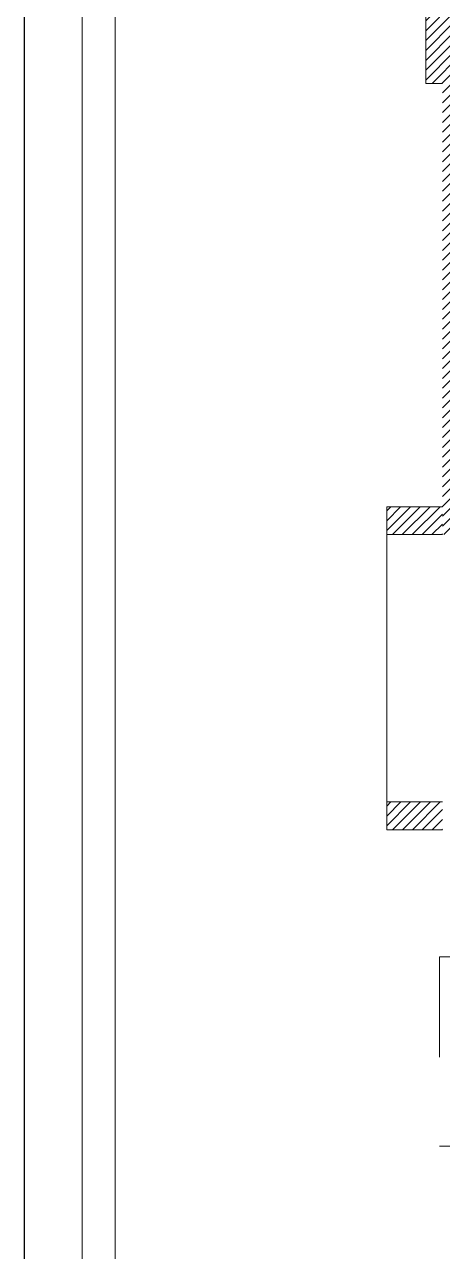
# Model space of a CAD drawing. Header units: inches. Extents: x 109699 to 44449955, y -10987 to 15824140.
# Drawn here: x 198684 to 198759, y -3984.1 to -3763.8 of the extents above; entities that cross this region are included whole.
import ezdxf

# ---------------------------------------------------------------- set-up
doc = ezdxf.new("R2010")
doc.units = ezdxf.units.IN
doc.header["$LTSCALE"] = 5
doc.header["$MEASUREMENT"] = 0
doc.linetypes.add('ACAD_ISO03W100', pattern=[30, 12, -18])
for name, color, linetype, lineweight in [('@NORMAL', 7, 'Continuous', 5), ('dotted', 8, 'ACAD_ISO03W100', 5), ('Low Height wall--1', 252, 'Continuous', 9), ('WALL-1', 8, 'Continuous', 9)]:
    doc.layers.add(name, color=color, linetype=linetype, lineweight=lineweight)
pattern_1 = [(45, (-604.0806, -46603.0173), (-0.8838834765, 0.8838834765), [])]

# ---------------------------------------------------------------- blocks, each defined once
blk = doc.blocks.new('zxczxczxcz')
at = {"layer": '@NORMAL'}
for points in [[(177327.54, -15450.1), (175295.18, -15450.1), (175295.18, -14276.83), (177327.54, -14276.83)], [(177319.91, -15442.46), (175302.82, -15442.46), (175302.82, -14284.47), (177319.91, -14284.47)]]:
    blk.add_lwpolyline(points, close=True, dxfattribs=at)
at = {"layer": 'WALL-1', "lineweight": 30}
blk.add_lwpolyline([(177340.91, -15463.47), (175281.82, -15463.47), (175281.82, -14263.47), (177340.91, -14263.47)], close=True, dxfattribs=at)

msp = doc.modelspace()

# ---------------------------------------------------------------- hatches: boundary and pattern name
at = {"layer": '@NORMAL'}
h = msp.add_hatch(dxfattribs=at)
h.set_pattern_fill('ANSI31', scale=10, style=0)
h.set_pattern_definition([(45, (145623.3341, 2531118.5321), (-0.8838834765, 0.8838834765), [])])
h.paths.add_polyline_path([(198768.42, -3769.42), (198760.96, -3769.42), (198760.96, -3743.42), (198755.96, -3743.42), (198755.96, -3774.42), (198758.96, -3774.42), (198758.96, -3855.42), (198763.96, -3855.42), (198763.96, -3774.42), (198768.42, -3774.42)])
h = msp.add_hatch(dxfattribs=at)
h.set_pattern_fill('ANSI31', scale=10, style=0)
h.set_pattern_definition(pattern_1)
h.paths.add_polyline_path([(198758.96, -3855.42), (198748.96, -3855.42), (198748.96, -3850.42), (198758.96, -3850.42)])
h = msp.add_hatch(dxfattribs=at)
h.set_pattern_fill('ANSI31', scale=10, style=0)
h.set_pattern_definition(pattern_1)
edge = h.paths.add_edge_path()
edge.add_line((198758.96, -3903.42), (198748.96, -3903.42))
edge.add_line((198748.96, -3903.42), (198748.96, -3908.42))
edge.add_line((198748.96, -3908.42), (198758.96, -3908.42))

# ---------------------------------------------------------------- linework, layer by layer
at = {"layer": 'dotted', "ltscale": 0.3, "elevation": -0.48}
msp.add_lwpolyline([(198768.42, -3931.22), (198758.42, -3931.22), (198758.42, -3965.22), (198768.42, -3965.22)], dxfattribs=at)
at = {"layer": 'Low Height wall--1', "elevation": -0.12}
msp.add_lwpolyline([(198758.96, -3850.42), (198748.96, -3850.42), (198748.96, -3908.42), (198758.96, -3908.42)], dxfattribs=at)
at = {"layer": 'WALL-1'}
for p, q in [((198755.96, -3774.42, 0.23), (198755.96, -3743.42, 0.29)), ((198755.96, -3774.42, 0.28), (198758.96, -3774.42, 0.28))]:
    msp.add_line(p, q, dxfattribs=at)
at = {"layer": 'WALL-1', "elevation": 0.26}
for points in [[(198758.96, -3855.42), (198748.96, -3855.42), (198748.96, -3850.42), (198758.96, -3850.42)], [(198758.96, -3903.42), (198748.96, -3903.42), (198748.96, -3908.42), (198758.96, -3908.42)]]:
    msp.add_lwpolyline(points, dxfattribs=at)

# ---------------------------------------------------------------- block references
at = {"layer": 'WALL-1', "linetype": 'Continuous', "xscale": 0.7745455872000001, "yscale": 0.7745455872000001, "zscale": 0.7745455872000001, "rotation": 270}
msp.add_blockref('zxczxczxcz', (210661.13, 132789.8), dxfattribs=at)

doc.saveas('drawing.dxf')
